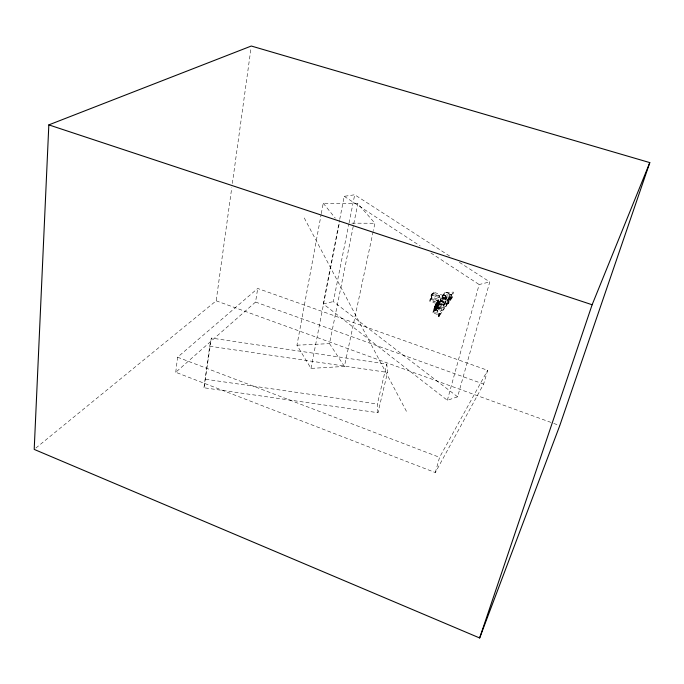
<?xml version="1.0" encoding="UTF-8"?>
<svg xmlns="http://www.w3.org/2000/svg" width="684" height="684" viewBox="0 0 684 684"><rect width="100%" height="100%" fill="white"/><g stroke="black" fill="none" stroke-linecap="round" stroke-linejoin="round"><path stroke-width="0.51" stroke-dasharray="3.42 2.56" d="M438.701 316.188L439.025 314.332L439.812 313.597L438.871 316.376L439.786 313.99M439.555 314.238L438.854 315.444M439.308 314.238L439.111 315.982L439.043 314.298L439.641 313.845L439.025 316.247L439.308 314.948C438.846 316.966 439.179 315.435 438.769 315.846M439.436 313.768L439.846 313.708M439.342 314.341L438.889 316.153M175.745 372.276L177.575 357.202L257.706 288.468L487.649 370.318L483.622 384.092L435.315 472.576L175.745 372.276L255.551 302.046L257.706 288.468M203.977 387.768L209.706 346.207L211.356 338.067L386.785 364.085L387.52 372.429L377.953 412.708L203.977 387.768L211.356 338.067M35.85 448.054L216.17 300.823L231.765 187.698M232.355 183.466L251.002 48.136M439.111 315.7L439.025 314.332L439.821 313.922M373.139 231.611L344.411 366.427L310.989 368.394L296.959 345.206L321.104 214.699M321.292 213.656L323.224 203.216L357.852 203.618L374.926 223.249L373.37 230.559M459.349 262.305L489.761 281.936L457.605 396.823L447.353 400.285L323.25 303.901L339.529 220.342M339.734 219.299L344.214 196.325L354.705 194.769L450.405 256.534M310.989 368.394L339.324 223.129M457.605 396.823L333.347 301.584L348.849 224.096M349.054 223.044L354.705 194.769M344.411 366.427L329.508 343.624L357.852 203.618M439.102 315.008L438.777 316.324L439.308 314.452L438.914 315.281M439.282 315.512L438.829 315.828M377.953 412.708L377.354 404.022L386.785 364.085M447.156 296.796L445.104 299.609L443.454 305.987L429.689 301.251L431.288 294.881L433.417 292.111L447.156 296.796L443.873 309.45L439.726 315.23L432.827 312.836L434.443 306.475L438.649 300.798L437.042 307.099L432.827 312.836M431.707 296.069L431.253 297.07M433.417 292.111L431.818 298.455L429.689 301.251M433.93 299.25L434.083 298.643M436.187 295.856L436.041 296.454L435.075 296.121M438.17 308.176L437.64 308.646L434.314 307.501L435.366 305.697M434.314 307.501L435.109 306.039L439.342 307.723L435.058 306.244M435.494 307.475L434.126 310.237L435.905 310.63L434.178 310.04M434.844 307.612L434.391 308.621M435.186 306.073L435.819 304.56L437.546 305.158M434.425 309.69L434.964 308.578M437.649 304.756L438.487 303.115L436.837 302.542L435.289 305.671L437.016 306.27M435.452 307.244L438.316 300.105M436.247 303.85L436.837 302.542M436.358 304.175L434.887 308.552L436.614 309.151M436.05 306.594L435.417 307.449L437.144 308.039L437.298 307.449M436.11 307.543L437.401 302.482L438.777 302.952L440.026 301.268M439.025 296.121L432.143 293.769L430.869 298.857L437.726 301.216L439.444 295.565L432.57 293.214L431.288 298.301L445.506 303.14L441.368 308.86L439.726 315.23M436.956 304.765L436.503 305.765M436.691 307.236L436.589 306.988M437.598 302.909L439.444 295.565M436.512 307.603L435.982 308.074L437.375 305.526L435.64 304.927M436.768 306.612L434.93 306.415M435.776 310.81L437.067 308.014M437.478 305.132L437.196 305.902L435.46 305.303M435.828 310.613L436.965 308.416M437.828 305.004L437.221 307.424M438.777 302.952L437.478 308.014L438.726 306.312L440.718 298.01L444.788 292.53L453.483 292.119L451.859 298.309L445.908 306.62L439.111 304.277L443.181 298.754L444.788 292.53L451.526 294.83L449.901 301.046L443.181 298.754L451.859 298.309M438.059 311.194L437.085 310.852L437.238 310.245M437.64 308.646L434.366 307.304M438.316 308.228L438.718 307.937M441.094 299.164L440.65 300.156M440.821 301.618L440.975 301.011M443.129 296.42L442.693 297.395M441.419 304.525L441.266 305.124L440.299 304.79M442.89 298.797L443.052 298.198M443.317 302.311L443.471 301.721M441.753 309.997L441.59 310.596L441.89 310.194M444.925 298.66L446.532 292.453L451.919 294.282L450.294 300.498L441.129 297.454L439.521 303.722L446.31 306.056L447.943 299.78M443.822 307.125L443.659 307.723L443.95 307.321M445.464 300.78L445.31 301.387L445.6 300.986M448.49 294.838L447.473 295.479M445.908 306.62L447.541 300.336L453.483 292.119M447.687 300.994L448.986 296.001L450.175 294.368L448.875 299.344L447.687 300.994L449.037 301.456L450.337 296.463L448.986 296.001M447.883 301.49L447.729 302.089L448.011 301.695M449.875 298.72L449.721 299.318L450.004 298.925M447.353 400.285L479.151 284.527L489.761 281.936M435.315 472.576L439.573 457.331L487.649 370.318M439.034 315.153C439.573 314.537 438.487 316.735 439.41 314.785M439.043 314.948L439.068 314.837M439.008 315.76L439.179 315.307M441.274 306.099L436.717 312.357L437.324 312.579L437.033 312.99M439.128 310.1L439.419 309.698L438.769 309.476M443.241 304.44L443.523 304.047L442.881 303.824M445.258 301.661L445.541 301.276L444.899 301.054M438.615 308.339L438.948 308.014L435.546 307.278M437.085 310.852L439.761 307.184M439.256 305.825L438.299 306.004M445.429 297.395L444.497 297.566M447.439 294.65L446.515 294.821M437.119 307.817L437.743 306.962M436.888 308.381L437.7 307.159M438.487 303.115L437.905 304.414L436.178 303.824M437.298 305.5L437.726 304.79L435.999 304.192M442.386 297.412L443.335 297.241M437.726 301.216L438.145 300.652M433.887 301.422L434.178 301.02L433.528 300.798M435.494 295.06L436.443 294.889M438.957 315.067L439.444 314.828M439.607 313.956L439.025 314.332L439.521 314.597M323.25 303.901L333.347 301.584M296.959 345.206L329.508 343.624M351.884 223.172L374.926 223.249M205.67 379.269L377.354 404.022M209.706 346.207L387.52 372.429M448.875 299.344L450.226 299.806M440.718 298.01L447.541 300.336M431.288 294.881L445.104 299.609M436.708 302.713L438.435 303.311M436.657 302.909L438.307 303.482M436.529 303.08L438.256 303.679M436.477 303.277L438.136 303.85M436.349 303.448L438.085 304.047M436.127 304.021L437.777 304.585M435.947 304.389L437.598 304.961M435.768 304.756L437.427 305.329M435.588 305.132L437.247 305.697M435.417 305.5L437.067 306.073M435.238 305.868L436.888 306.441M437.042 307.099L443.873 309.45M434.443 306.475L441.368 308.86M434.827 306.808L438.897 308.219M435.186 308.014L436.837 308.587M435.067 308.185L436.785 308.783M435.015 308.381L436.666 308.954M434.836 308.758L436.486 309.322M434.708 308.929L436.435 309.519M434.656 309.125L436.307 309.698M434.528 309.296L436.255 309.895M434.477 309.493L436.136 310.066M434.349 309.664L436.084 310.262M434.306 309.869L435.956 310.433M255.551 302.046L483.622 384.092M216.17 300.823L552.757 423.063M553.758 423.43L559.769 425.61M177.575 357.202L439.573 457.331M344.214 196.325L420.173 245.975M430.894 252.977L479.151 284.527M323.224 203.216L335.297 218.153M304.26 217.957L406.954 412.281M442.762 295.249L441.163 301.499L447.917 303.816L449.542 297.566L442.762 295.249M443.172 294.71L441.565 300.943L448.311 303.26L449.944 297.018L443.172 294.71M444.198 308.193L440.06 313.956L433.143 311.562L437.367 305.842L444.198 308.193M452.184 297.078L446.233 305.363L439.436 303.029L443.506 297.506L452.184 297.078M445.84 301.875L443.779 304.713L430.005 299.985L432.143 297.189L445.84 301.875"/><path stroke-width="1.03" d="M48.829 124.881L34.2 449.405L479.655 637.975L559.769 425.61L649.8 162.612L251.302 46.025L48.829 124.881L592.13 304.748L649.8 162.612M479.655 637.975L592.13 304.748"/></g></svg>
